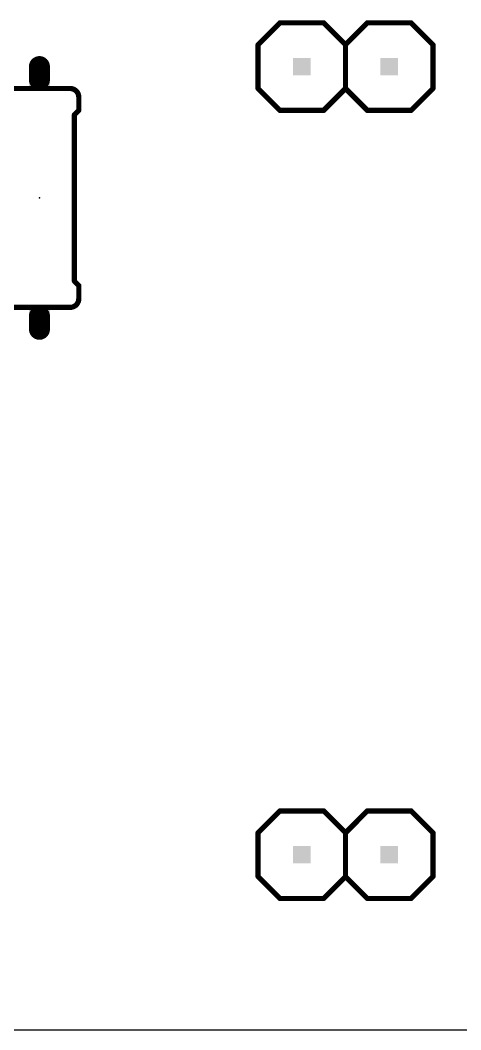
# Model space of a CAD drawing. Extents: x 0 to 73.3, y 0 to 45.7.
# Drawn here: x 24.84 to 37.64, y 0 to 29.29 of the extents above; entities that cross this region are included whole.
import ezdxf

# ---------------------------------------------------------------- set-up
doc = ezdxf.new("R2010")
doc.units = 0
for name, color, linetype in [('20', 7, 'CONTINUOUS'), ('21', 253, 'CONTINUOUS'), ('23', 7, 'CONTINUOUS'), ('51', 253, 'CONTINUOUS')]:
    doc.layers.add(name, color=color, linetype=linetype)

# ---------------------------------------------------------------- blocks, each defined once
blk = doc.blocks.new('RECT')
blk.add_solid([(-0.5, -0.5), (0.5, -0.5), (-0.5, 0.5), (0.5, 0.5)])

msp = doc.modelspace()

# ---------------------------------------------------------------- linework, layer by layer
at = {"layer": '20'}
msp.add_line((0, 0), (73.33, 0), dxfattribs=at)
at = {"layer": '21', "const_width": 0.1524}
for points in [[(32.385, 29.21), (31.75, 28.575)], [(32.385, 29.21), (33.655, 29.21)], [(33.655, 29.21), (34.29, 28.575)], [(34.29, 28.575), (34.925, 29.21)], [(34.925, 29.21), (36.195, 29.21)], [(36.195, 29.21), (36.83, 28.575)], [(31.75, 28.575), (31.75, 27.305)], [(34.29, 28.575), (34.29, 27.305)], [(36.83, 28.575), (36.83, 27.305)], [(31.75, 27.305), (32.385, 26.67)], [(34.29, 27.305), (33.655, 26.67)], [(34.925, 26.67), (34.29, 27.305)], [(36.83, 27.305), (36.195, 26.67)], [(26.543, 27.051), (26.543, 26.67)], [(26.416, 26.543), (26.543, 26.67)], [(33.655, 26.67), (32.385, 26.67)], [(36.195, 26.67), (34.925, 26.67)], [(26.416, 21.717), (26.416, 26.543)], [(26.416, 21.717), (26.543, 21.59)], [(26.543, 21.209), (26.543, 21.59)], [(32.385, 6.35), (31.75, 5.715)], [(32.385, 6.35), (33.655, 6.35)], [(33.655, 6.35), (34.29, 5.715)], [(34.29, 5.715), (34.925, 6.35)], [(34.925, 6.35), (36.195, 6.35)], [(36.195, 6.35), (36.83, 5.715)], [(31.75, 5.715), (31.75, 4.445)], [(34.29, 5.715), (34.29, 4.445)], [(36.83, 5.715), (36.83, 4.445)], [(31.75, 4.445), (32.385, 3.81)], [(34.29, 4.445), (33.655, 3.81)], [(34.925, 3.81), (34.29, 4.445)], [(36.83, 4.445), (36.195, 3.81)], [(33.655, 3.81), (32.385, 3.81)], [(36.195, 3.81), (34.925, 3.81)]]:
    msp.add_lwpolyline(points, dxfattribs=at)
at = {"layer": '21'}
for points, const_width in [([(32.385, 29.2481, 1), (32.385, 29.1719)], 0.0762), ([(33.655, 29.1719, 1), (33.655, 29.2481)], 0.0762), ([(34.925, 29.2481, 1), (34.925, 29.1719)], 0.0762), ([(36.195, 29.1719, 1), (36.195, 29.2481)], 0.0762), ([(32.4119, 29.1831, 1), (32.3581, 29.2369)], 0.0762), ([(33.6819, 29.2369, 1), (33.6281, 29.1831)], 0.0762), ([(34.9519, 29.1831, 1), (34.8981, 29.2369)], 0.0762), ([(36.2219, 29.2369, 1), (36.1681, 29.1831)], 0.0762), ([(31.7881, 28.575, 1), (31.7119, 28.575)], 0.0762), ([(31.7231, 28.6019, 1), (31.7769, 28.5481)], 0.0762), ([(34.3281, 28.575, 1), (34.2519, 28.575)], 0.0762), ([(34.2631, 28.6019, 1), (34.3169, 28.5481)], 0.0762), ([(34.2631, 28.5481, 1), (34.3169, 28.6019)], 0.0762), ([(36.8681, 28.575, 1), (36.7919, 28.575)], 0.0762), ([(36.8031, 28.5481, 1), (36.8569, 28.6019)], 0.0762), ([(26.543, 27.051, 0.4142), (26.289, 27.305)], 0.1524), ([(26.289, 27.3431, 1), (26.289, 27.2669)], 0.0762), ([(31.7119, 27.305, 1), (31.7881, 27.305)], 0.0762), ([(31.7769, 27.3319, 1), (31.7231, 27.2781)], 0.0762), ([(34.2519, 27.305, 1), (34.3281, 27.305)], 0.0762), ([(34.3169, 27.3319, 1), (34.2631, 27.2781)], 0.0762), ([(34.3169, 27.2781, 1), (34.2631, 27.3319)], 0.0762), ([(36.7919, 27.305, 1), (36.8681, 27.305)], 0.0762), ([(36.8569, 27.2781, 1), (36.8031, 27.3319)], 0.0762), ([(26.5811, 27.051, 1), (26.5049, 27.051)], 0.0762), ([(26.5049, 27.051, 1), (26.5811, 27.051)], 0.0762), ([(26.5049, 26.67, 1), (26.5811, 26.67)], 0.0762), ([(26.5699, 26.6431, 1), (26.5161, 26.6969)], 0.0762), ([(32.385, 26.7081, 1), (32.385, 26.6319)], 0.0762), ([(32.3581, 26.6431, 1), (32.4119, 26.6969)], 0.0762), ([(33.6281, 26.6969, 1), (33.6819, 26.6431)], 0.0762), ([(33.655, 26.6319, 1), (33.655, 26.7081)], 0.0762), ([(34.925, 26.7081, 1), (34.925, 26.6319)], 0.0762), ([(34.8981, 26.6431, 1), (34.9519, 26.6969)], 0.0762), ([(36.1681, 26.6969, 1), (36.2219, 26.6431)], 0.0762), ([(36.195, 26.6319, 1), (36.195, 26.7081)], 0.0762), ([(26.4541, 26.543, 1), (26.3779, 26.543)], 0.0762), ([(26.3891, 26.5699, 1), (26.4429, 26.5161)], 0.0762), ([(26.3779, 21.717, 1), (26.4541, 21.717)], 0.0762), ([(26.4429, 21.7439, 1), (26.3891, 21.6901)], 0.0762), ([(26.5811, 21.59, 1), (26.5049, 21.59)], 0.0762), ([(26.5161, 21.5631, 1), (26.5699, 21.6169)], 0.0762), ([(26.289, 20.955, 0.4142), (26.543, 21.209)], 0.1524), ([(26.5811, 21.209, 1), (26.5049, 21.209)], 0.0762), ([(26.5049, 21.209, 1), (26.5811, 21.209)], 0.0762), ([(26.289, 20.9931, 1), (26.289, 20.9169)], 0.0762), ([(32.385, 6.3881, 1), (32.385, 6.3119)], 0.0762), ([(32.4119, 6.3231, 1), (32.3581, 6.3769)], 0.0762), ([(33.6819, 6.3769, 1), (33.6281, 6.3231)], 0.0762), ([(33.655, 6.3119, 1), (33.655, 6.3881)], 0.0762), ([(34.925, 6.3881, 1), (34.925, 6.3119)], 0.0762), ([(34.9519, 6.3231, 1), (34.8981, 6.3769)], 0.0762), ([(36.2219, 6.3769, 1), (36.1681, 6.3231)], 0.0762), ([(36.195, 6.3119, 1), (36.195, 6.3881)], 0.0762), ([(31.7881, 5.715, 1), (31.7119, 5.715)], 0.0762), ([(31.7231, 5.7419, 1), (31.7769, 5.6881)], 0.0762), ([(34.3281, 5.715, 1), (34.2519, 5.715)], 0.0762), ([(34.2631, 5.7419, 1), (34.3169, 5.6881)], 0.0762), ([(34.2631, 5.6881, 1), (34.3169, 5.7419)], 0.0762), ([(36.8681, 5.715, 1), (36.7919, 5.715)], 0.0762), ([(36.8031, 5.6881, 1), (36.8569, 5.7419)], 0.0762), ([(31.7119, 4.445, 1), (31.7881, 4.445)], 0.0762), ([(31.7769, 4.4719, 1), (31.7231, 4.4181)], 0.0762), ([(34.2519, 4.445, 1), (34.3281, 4.445)], 0.0762), ([(34.3169, 4.4719, 1), (34.2631, 4.4181)], 0.0762), ([(34.3169, 4.4181, 1), (34.2631, 4.4719)], 0.0762), ([(36.7919, 4.445, 1), (36.8681, 4.445)], 0.0762), ([(36.8569, 4.4181, 1), (36.8031, 4.4719)], 0.0762), ([(32.385, 3.8481, 1), (32.385, 3.7719)], 0.0762), ([(32.3581, 3.7831, 1), (32.4119, 3.8369)], 0.0762), ([(33.6281, 3.8369, 1), (33.6819, 3.7831)], 0.0762), ([(33.655, 3.7719, 1), (33.655, 3.8481)], 0.0762), ([(34.925, 3.8481, 1), (34.925, 3.7719)], 0.0762), ([(34.8981, 3.7831, 1), (34.9519, 3.8369)], 0.0762), ([(36.1681, 3.8369, 1), (36.2219, 3.7831)], 0.0762), ([(36.195, 3.7719, 1), (36.195, 3.8481)], 0.0762)]:
    msp.add_lwpolyline(points, format="xyb", dxfattribs=dict(at, const_width=const_width))
at = {"layer": '23'}
for p in [(34.29, 27.94), (25.4, 24.13), (34.29, 5.08)]:
    msp.add_point(p, dxfattribs=at)
at = {"layer": '51'}
for points, const_width in [([(25.4, 27.94), (25.4, 27.559)], 0.6096), ([(24.511, 27.305), (26.289, 27.305)], 0.1524), ([(24.511, 20.955), (26.289, 20.955)], 0.1524), ([(25.4, 20.701), (25.4, 20.32)], 0.6096)]:
    msp.add_lwpolyline(points, dxfattribs=dict(at, const_width=const_width))
for points, const_width in [([(25.5524, 27.94, 1), (25.2476, 27.94)], 0.3048), ([(25.2476, 27.559, 1), (25.5524, 27.559)], 0.3048), ([(26.289, 27.2669, 1), (26.289, 27.3431)], 0.0762), ([(25.5524, 20.701, 1), (25.2476, 20.701)], 0.3048), ([(26.289, 20.9169, 1), (26.289, 20.9931)], 0.0762), ([(25.2476, 20.32, 1), (25.5524, 20.32)], 0.3048)]:
    msp.add_lwpolyline(points, format="xyb", dxfattribs=dict(at, const_width=const_width))

# ---------------------------------------------------------------- block references
at = {"layer": '51', "xscale": 0.508, "yscale": 0.508}
for p in [(33.02, 27.94), (35.56, 27.94), (33.02, 5.08), (35.56, 5.08)]:
    msp.add_blockref('RECT', p, dxfattribs=at)
at = {"layer": '51', "xscale": 0.254, "yscale": 0.6096, "rotation": 270}
for p in [(25.4, 27.432), (25.4, 20.828)]:
    msp.add_blockref('RECT', p, dxfattribs=at)

doc.saveas('drawing.dxf')
